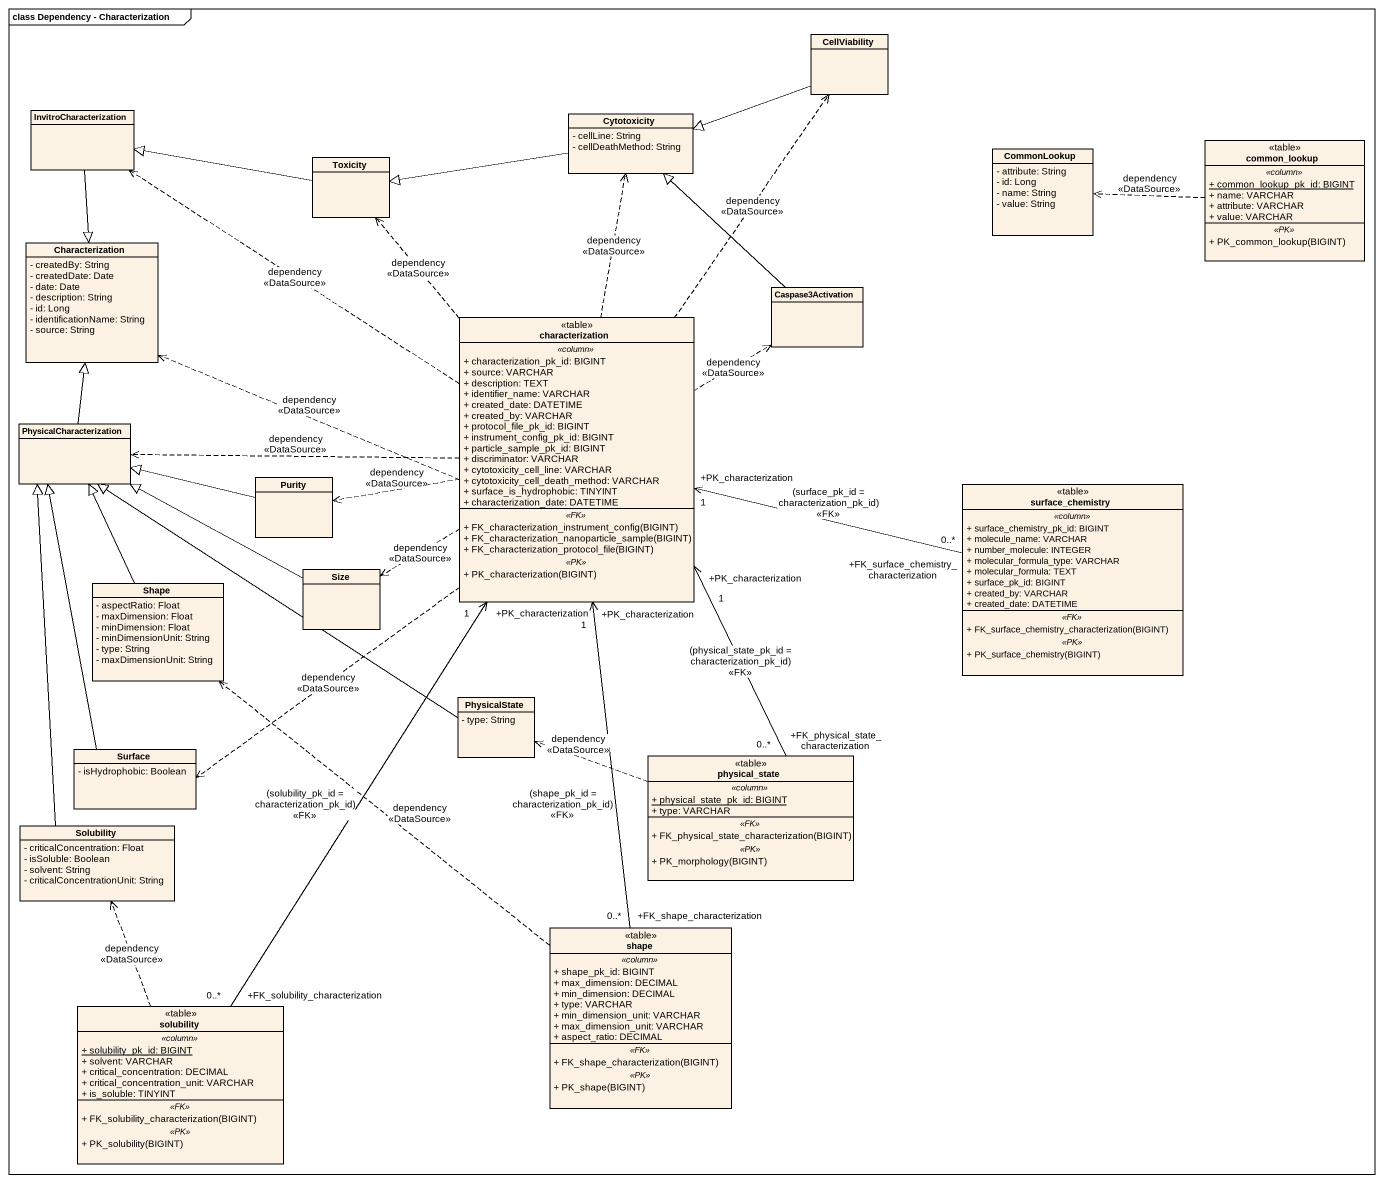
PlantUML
@startuml
mainframe class Dependency - Characterization
hide circle
hide empty members
skinparam classAttributeIconSize 0
class CellViability
class InvitroCharacterization
class Cytotoxicity {
  - cellLine: String
  - cellDeathMethod: String
}
class CommonLookup {
  - attribute: String
  - id: Long
  - name: String
  - value: String
}
class common_lookup <<table>> {
  .. <<column>> ..
  {static} + common_lookup_pk_id: BIGINT
  + name: VARCHAR
  + attribute: VARCHAR
  + value: VARCHAR
  .. <<PK>> ..
  + PK_common_lookup(BIGINT)
}
class Toxicity
class Characterization {
  - createdBy: String
  - createdDate: Date
  - date: Date
  - description: String
  - id: Long
  - identificationName: String
  - source: String
}
class Caspase3Activation
class characterization <<table>> {
  .. <<column>> ..
  + characterization_pk_id: BIGINT
  + source: VARCHAR
  + description: TEXT
  + identifier_name: VARCHAR
  + created_date: DATETIME
  + created_by: VARCHAR
  + protocol_file_pk_id: BIGINT
  + instrument_config_pk_id: BIGINT
  + particle_sample_pk_id: BIGINT
  + discriminator: VARCHAR
  + cytotoxicity_cell_line: VARCHAR
  + cytotoxicity_cell_death_method: VARCHAR
  + surface_is_hydrophobic: TINYINT
  + characterization_date: DATETIME
  .. <<FK>> ..
  + FK_characterization_instrument_config(BIGINT)
  + FK_characterization_nanoparticle_sample(BIGINT)
  + FK_characterization_protocol_file(BIGINT)
  .. <<PK>> ..
  + PK_characterization(BIGINT)
}
class PhysicalCharacterization
class Purity
class surface_chemistry <<table>> {
  .. <<column>> ..
  + surface_chemistry_pk_id: BIGINT
  + molecule_name: VARCHAR
  + number_molecule: INTEGER
  + molecular_formula_type: VARCHAR
  + molecular_formula: TEXT
  + surface_pk_id: BIGINT
  + created_by: VARCHAR
  + created_date: DATETIME
  .. <<FK>> ..
  + FK_surface_chemistry_characterization(BIGINT)
  .. <<PK>> ..
  + PK_surface_chemistry(BIGINT)
}
class Size
class Shape {
  - aspectRatio: Float
  - maxDimension: Float
  - minDimension: Float
  - minDimensionUnit: String
  - type: String
  - maxDimensionUnit: String
}
class PhysicalState {
  - type: String
}
class Surface {
  - isHydrophobic: Boolean
}
class physical_state <<table>> {
  .. <<column>> ..
  {static} + physical_state_pk_id: BIGINT
  + type: VARCHAR
  .. <<FK>> ..
  + FK_physical_state_characterization(BIGINT)
  .. <<PK>> ..
  + PK_morphology(BIGINT)
}
class Solubility {
  - criticalConcentration: Float
  - isSoluble: Boolean
  - solvent: String
  - criticalConcentrationUnit: String
}
class shape <<table>> {
  .. <<column>> ..
  + shape_pk_id: BIGINT
  + max_dimension: DECIMAL
  + min_dimension: DECIMAL
  + type: VARCHAR
  + min_dimension_unit: VARCHAR
  + max_dimension_unit: VARCHAR
  + aspect_ratio: DECIMAL
  .. <<FK>> ..
  + FK_shape_characterization(BIGINT)
  .. <<PK>> ..
  + PK_shape(BIGINT)
}
class solubility <<table>> {
  .. <<column>> ..
  {static} + solubility_pk_id: BIGINT
  + solvent: VARCHAR
  + critical_concentration: DECIMAL
  + critical_concentration_unit: VARCHAR
  + is_soluble: TINYINT
  .. <<FK>> ..
  + FK_solubility_characterization(BIGINT)
  .. <<PK>> ..
  + PK_solubility(BIGINT)
}
CellViability -left-|> Cytotoxicity
InvitroCharacterization --|> Characterization
Cytotoxicity -left-|> Toxicity
common_lookup .left.> CommonLookup : dependency\n<<DataSource>>
Toxicity -left-|> InvitroCharacterization
Caspase3Activation -up-|> Cytotoxicity
characterization .up.> CellViability : dependency\n<<DataSource>>
characterization .up.> InvitroCharacterization : dependency\n<<DataSource>>
characterization .up.> Cytotoxicity : dependency\n<<DataSource>>
characterization .up.> Toxicity : dependency\n<<DataSource>>
characterization .left.> Characterization : dependency\n<<DataSource>>
characterization .right.> Caspase3Activation : dependency\n<<DataSource>>
characterization .left.> PhysicalCharacterization : dependency\n<<DataSource>>
characterization .left.> Purity : dependency\n<<DataSource>>
characterization .left.> Size : dependency\n<<DataSource>>
characterization ..> Surface : dependency\n<<DataSource>>
PhysicalCharacterization -up-|> Characterization
Purity -left-|> PhysicalCharacterization
surface_chemistry "+FK_surface_chemistry_characterization\n0..*" -left-> "+PK_characterization\n1" characterization : (surface_pk_id = characterization_pk_id)\n<<FK>>
Size -left-|> PhysicalCharacterization
Shape -up-|> PhysicalCharacterization
PhysicalState -up-|> PhysicalCharacterization
Surface -up-|> PhysicalCharacterization
physical_state "+FK_physical_state_characterization\n0..*" -up-> "+PK_characterization\n1" characterization : (physical_state_pk_id = characterization_pk_id)\n<<FK>>
physical_state .left.> PhysicalState : dependency\n<<DataSource>>
Solubility -up-|> PhysicalCharacterization
shape "+FK_shape_characterization\n0..*" -up-> "+PK_characterization\n1" characterization : (shape_pk_id = characterization_pk_id)\n<<FK>>
shape .up.> Shape : dependency\n<<DataSource>>
solubility "+FK_solubility_characterization\n0..*" -up-> "+PK_characterization\n1" characterization : (solubility_pk_id = characterization_pk_id)\n<<FK>>
solubility .up.> Solubility : dependency\n<<DataSource>>
@enduml
